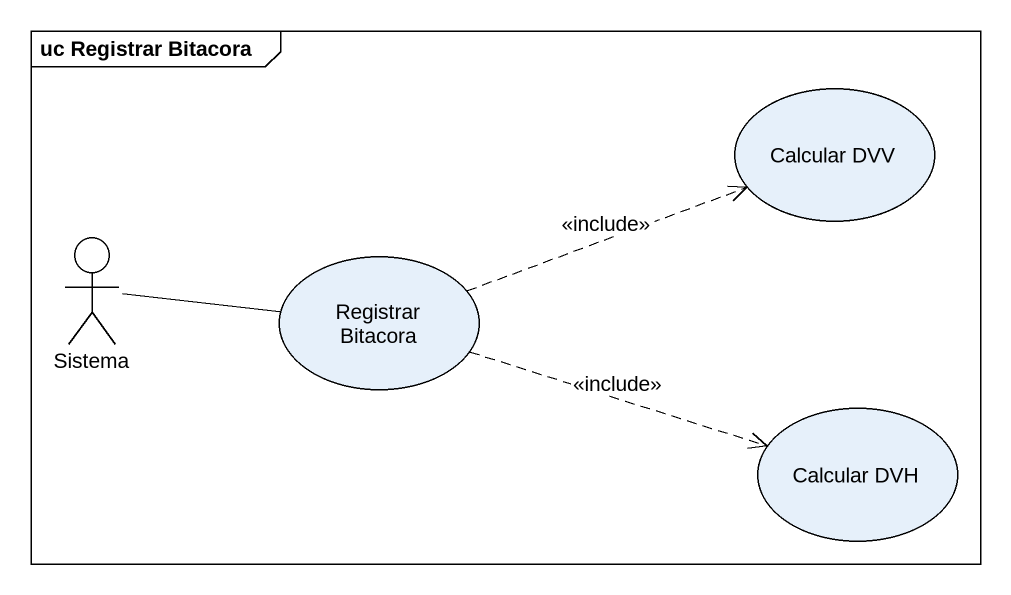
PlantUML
@startuml
mainframe uc Registrar Bitacora
usecase "Calcular DVV" as Calcular_DVV
actor Sistema
usecase "Registrar Bitacora" as Registrar_Bitacora
usecase "Calcular DVH" as Calcular_DVH
Sistema -right- Registrar_Bitacora
Registrar_Bitacora .right.> Calcular_DVV : <<include>>
Registrar_Bitacora .right.> Calcular_DVH : <<include>>
@enduml
